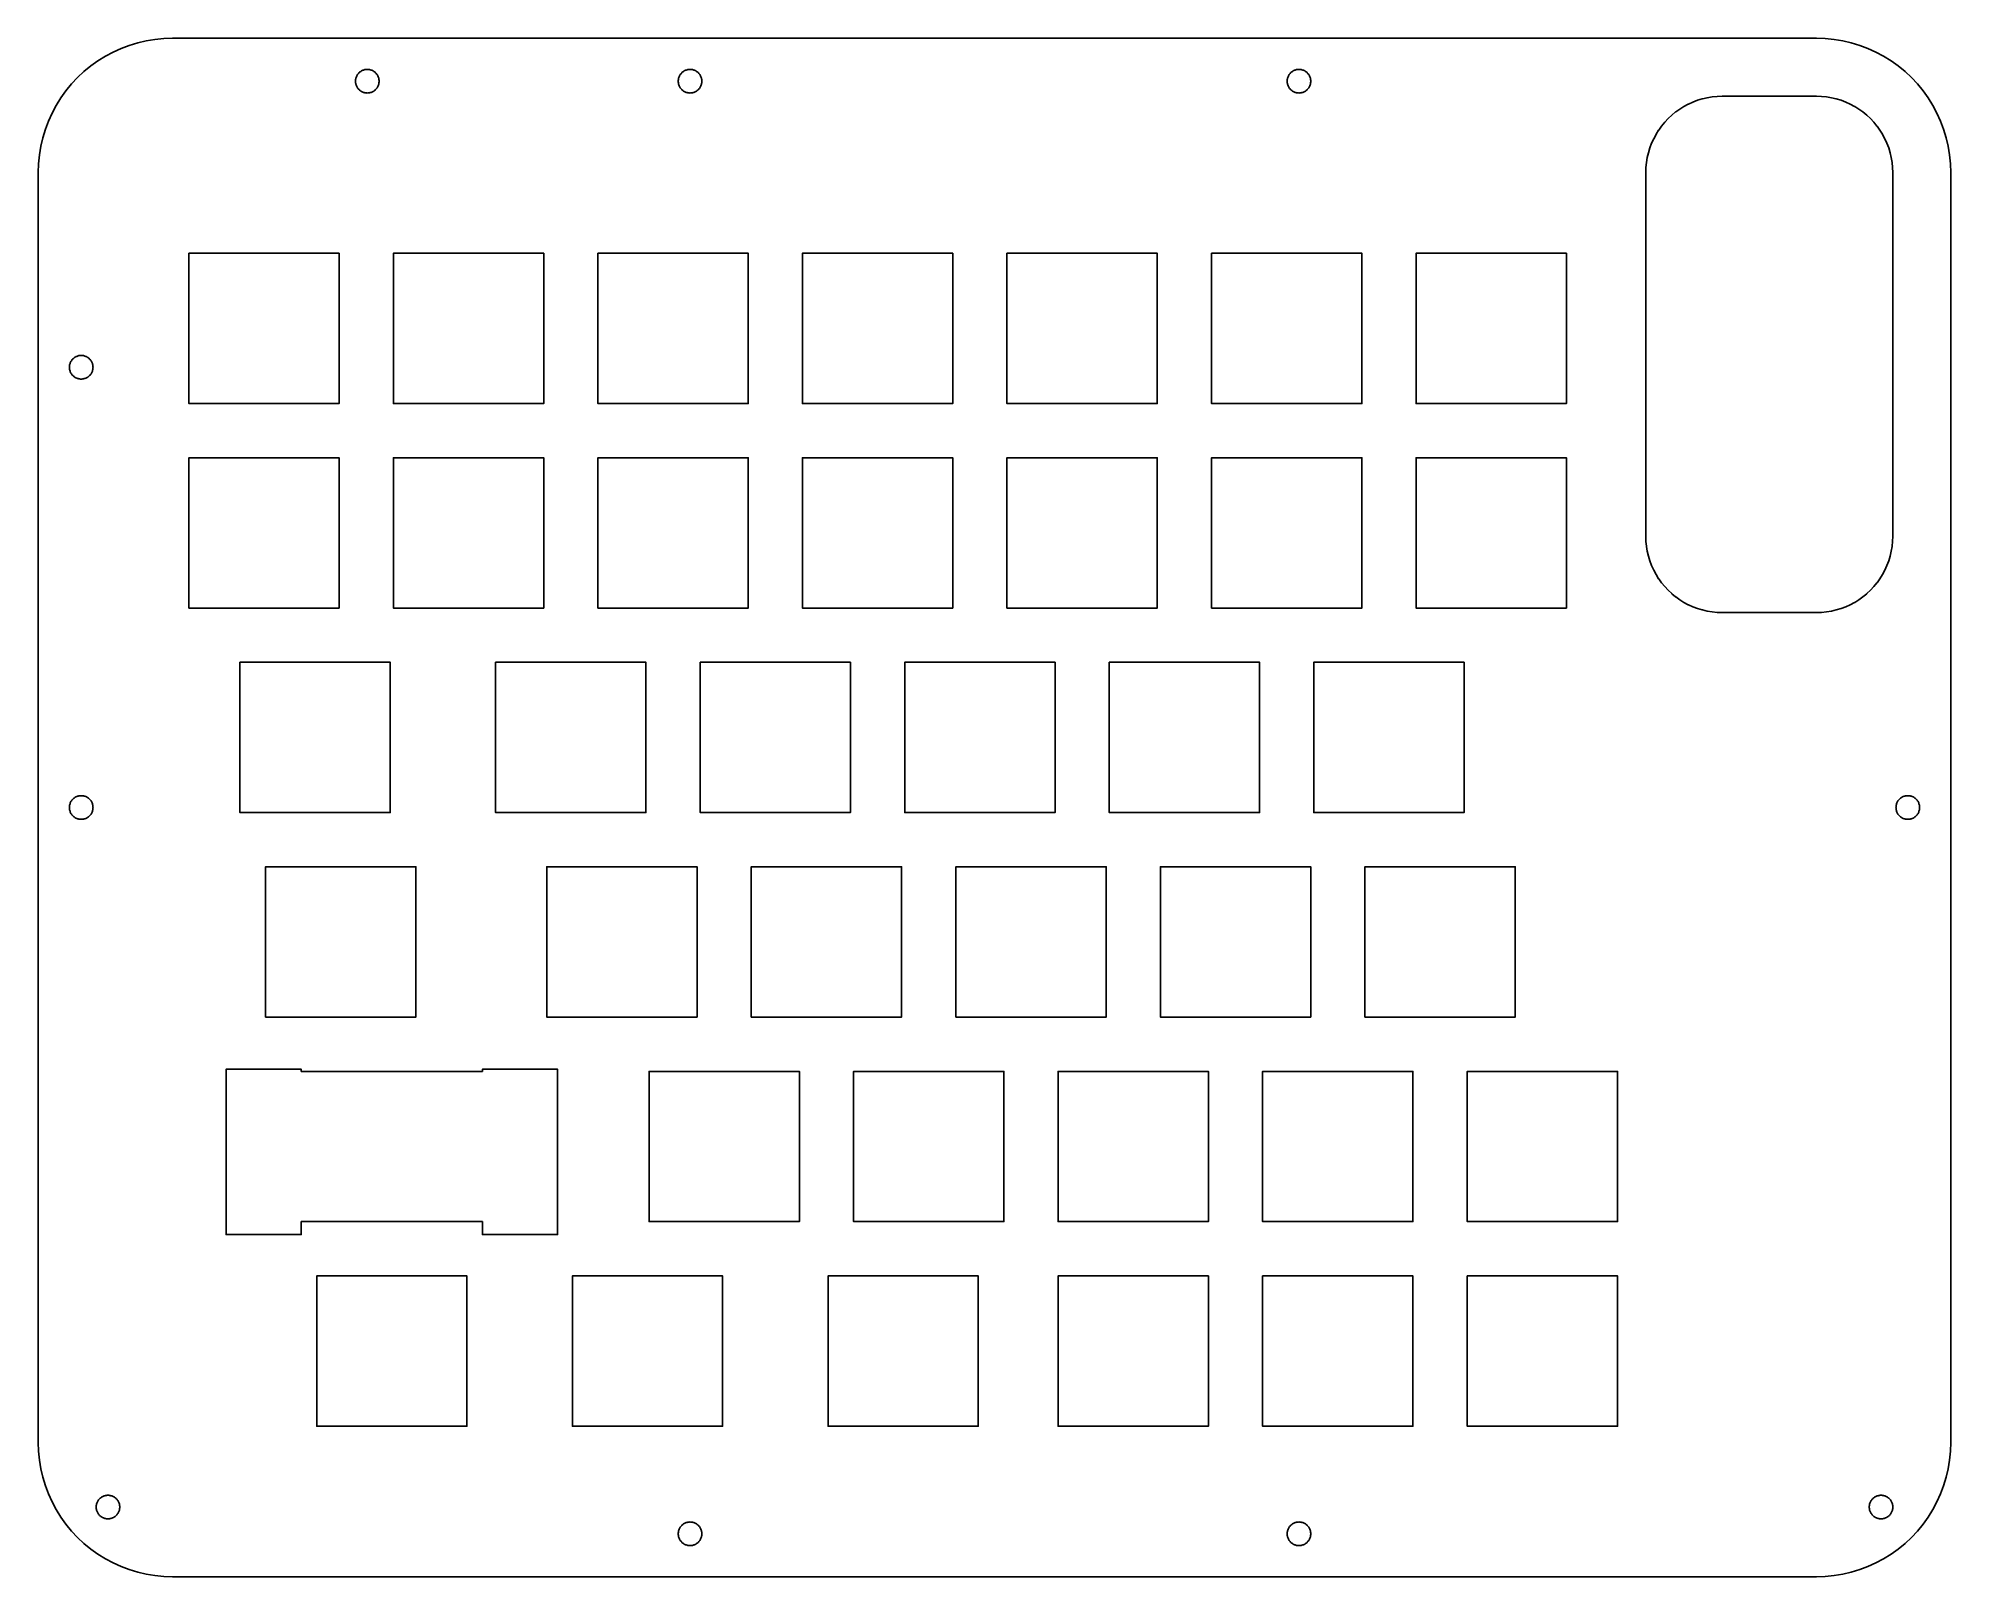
# Model space of a CAD drawing. Header units: millimetres. Extents: x -12 to 167, y -126 to 18.
import ezdxf

# ---------------------------------------------------------------- set-up
doc = ezdxf.new("R2010")
doc.units = ezdxf.units.MM

msp = doc.modelspace()

# ---------------------------------------------------------------- linework, layer by layer
at = {"layer": 'CUT'}
for points in [[(154.9425, -125.7732), (155.7566, -125.6931), (156.5636, -125.5598), (157.3602, -125.3741), (158.143, -125.1366), (158.9085, -124.8485), (159.6536, -124.5109), (160.375, -124.1253), (161.0696, -123.6934), (161.7345, -123.2169), (162.3668, -122.698), (162.9638, -122.1388), (163.523, -121.5418), (164.0419, -120.9095), (164.5184, -120.2446), (164.9503, -119.55), (165.3359, -118.8286), (165.6735, -118.0835), (165.9616, -117.318), (166.1991, -116.5352), (166.3848, -115.7386), (166.5181, -114.9316), (166.5982, -114.1175), (166.625, -113.3), (166.625, 5), (166.5982, 5.8175), (166.5181, 6.6316), (166.3848, 7.4386), (166.1991, 8.2352), (165.9616, 9.018), (165.6735, 9.7835), (165.3359, 10.5286), (164.9503, 11.25), (164.5184, 11.9446), (164.0419, 12.6095), (163.523, 13.2418), (162.9638, 13.8388), (162.3668, 14.398), (161.7345, 14.9169), (161.0696, 15.3934), (160.375, 15.8253), (159.6536, 16.2109), (158.9085, 16.5485), (158.143, 16.8366), (157.3602, 17.0741), (156.5636, 17.2598), (155.7566, 17.3931), (154.9425, 17.4732), (154.125, 17.5), (1, 17.5), (0.1825, 17.4732), (-0.6316, 17.3931), (-1.4386, 17.2598), (-2.2352, 17.0741), (-3.018, 16.8366), (-3.7835, 16.5485), (-4.5286, 16.2109), (-5.25, 15.8253), (-5.9446, 15.3934), (-6.6095, 14.9169), (-7.2418, 14.398), (-7.8388, 13.8388), (-8.398, 13.2418), (-8.9169, 12.6095), (-9.3934, 11.9446), (-9.8253, 11.25), (-10.2109, 10.5286), (-10.5485, 9.7835), (-10.8366, 9.018), (-11.0741, 8.2352), (-11.2598, 7.4386), (-11.3931, 6.6316), (-11.4732, 5.8175), (-11.5, 5), (-11.5, -113.3), (-11.4732, -114.1175), (-11.3931, -114.9316), (-11.2598, -115.7386), (-11.0741, -116.5352), (-10.8366, -117.318), (-10.5485, -118.0835), (-10.2109, -118.8286), (-9.8253, -119.55), (-9.3934, -120.2446), (-8.9169, -120.9095), (-8.398, -121.5418), (-7.8388, -122.1388), (-7.2418, -122.698), (-6.6095, -123.2169), (-5.9446, -123.6934), (-5.25, -124.1253), (-4.5286, -124.5109), (-3.7835, -124.8485), (-3.018, -125.1366), (-2.2352, -125.3741), (-1.4386, -125.5598), (-0.6316, -125.6931), (0.1825, -125.7732), (1, -125.8), (154.125, -125.8)], [(19.0719, 12.4024), (19.0002, 12.4094), (18.9292, 12.4211), (18.8591, 12.4375), (18.7902, 12.4584), (18.7229, 12.4837), (18.6573, 12.5134), (18.5938, 12.5474), (18.5327, 12.5854), (18.4742, 12.6273), (18.4185, 12.673), (18.366, 12.7222), (18.3168, 12.7747), (18.2711, 12.8304), (18.2292, 12.8889), (18.1912, 12.95), (18.1572, 13.0135), (18.1275, 13.079), (18.1022, 13.1464), (18.0813, 13.2153), (18.0649, 13.2854), (18.0532, 13.3564), (18.0462, 13.4281), (18.0438, 13.5), (18.0462, 13.5719), (18.0532, 13.6436), (18.0649, 13.7146), (18.0813, 13.7847), (18.1022, 13.8536), (18.1275, 13.921), (18.1572, 13.9865), (18.1912, 14.05), (18.2292, 14.1111), (18.2711, 14.1696), (18.3168, 14.2253), (18.366, 14.2778), (18.4185, 14.327), (18.4742, 14.3727), (18.5327, 14.4146), (18.5938, 14.4526), (18.6573, 14.4866), (18.7229, 14.5163), (18.7902, 14.5416), (18.8591, 14.5625), (18.9292, 14.5789), (19.0002, 14.5906), (19.0719, 14.5976), (19.1438, 14.6), (19.2157, 14.5976), (19.2874, 14.5906), (19.3584, 14.5789), (19.4285, 14.5625), (19.4974, 14.5416), (19.5648, 14.5163), (19.6303, 14.4866), (19.6938, 14.4526), (19.7549, 14.4146), (19.8134, 14.3727), (19.8691, 14.327), (19.9216, 14.2778), (19.9708, 14.2253), (20.0165, 14.1696), (20.0584, 14.1111), (20.0964, 14.05), (20.1304, 13.9865), (20.1601, 13.921), (20.1854, 13.8536), (20.2063, 13.7847), (20.2227, 13.7146), (20.2344, 13.6436), (20.2414, 13.5719), (20.2438, 13.5), (20.2414, 13.4281), (20.2344, 13.3564), (20.2227, 13.2854), (20.2063, 13.2153), (20.1854, 13.1464), (20.1601, 13.079), (20.1304, 13.0135), (20.0964, 12.95), (20.0584, 12.8889), (20.0165, 12.8304), (19.9708, 12.7747), (19.9216, 12.7222), (19.8691, 12.673), (19.8134, 12.6273), (19.7549, 12.5854), (19.6938, 12.5474), (19.6303, 12.5134), (19.5648, 12.4837), (19.4974, 12.4584), (19.4285, 12.4375), (19.3584, 12.4211), (19.2874, 12.4094), (19.2157, 12.4024), (19.1438, 12.4)], [(49.1364, 12.4024), (49.0648, 12.4094), (48.9937, 12.4211), (48.9236, 12.4375), (48.8547, 12.4584), (48.7874, 12.4837), (48.7218, 12.5134), (48.6583, 12.5474), (48.5972, 12.5854), (48.5387, 12.6273), (48.4831, 12.673), (48.4305, 12.7222), (48.3813, 12.7747), (48.3356, 12.8304), (48.2937, 12.8889), (48.2557, 12.95), (48.2218, 13.0135), (48.1921, 13.079), (48.1667, 13.1464), (48.1458, 13.2153), (48.1295, 13.2854), (48.1177, 13.3564), (48.1107, 13.4281), (48.1083, 13.5), (48.1107, 13.5719), (48.1177, 13.6436), (48.1295, 13.7146), (48.1458, 13.7847), (48.1667, 13.8536), (48.1921, 13.921), (48.2218, 13.9865), (48.2557, 14.05), (48.2937, 14.1111), (48.3356, 14.1696), (48.3813, 14.2253), (48.4305, 14.2778), (48.4831, 14.327), (48.5387, 14.3727), (48.5972, 14.4146), (48.6583, 14.4526), (48.7218, 14.4866), (48.7874, 14.5163), (48.8547, 14.5416), (48.9236, 14.5625), (48.9937, 14.5789), (49.0648, 14.5906), (49.1364, 14.5976), (49.2083, 14.6), (49.2803, 14.5976), (49.3519, 14.5906), (49.4229, 14.5789), (49.493, 14.5625), (49.5619, 14.5416), (49.6293, 14.5163), (49.6949, 14.4866), (49.7583, 14.4526), (49.8195, 14.4146), (49.878, 14.3727), (49.9336, 14.327), (49.9862, 14.2778), (50.0354, 14.2253), (50.081, 14.1696), (50.1229, 14.1111), (50.161, 14.05), (50.1949, 13.9865), (50.2246, 13.921), (50.25, 13.8536), (50.2709, 13.7847), (50.2872, 13.7146), (50.2989, 13.6436), (50.306, 13.5719), (50.3083, 13.5), (50.306, 13.4281), (50.2989, 13.3564), (50.2872, 13.2854), (50.2709, 13.2153), (50.25, 13.1464), (50.2246, 13.079), (50.1949, 13.0135), (50.161, 12.95), (50.1229, 12.8889), (50.081, 12.8304), (50.0354, 12.7747), (49.9862, 12.7222), (49.9336, 12.673), (49.878, 12.6273), (49.8195, 12.5854), (49.7583, 12.5474), (49.6949, 12.5134), (49.6293, 12.4837), (49.5619, 12.4584), (49.493, 12.4375), (49.4229, 12.4211), (49.3519, 12.4094), (49.2803, 12.4024), (49.2083, 12.4)], [(105.8447, 12.4024), (105.7731, 12.4094), (105.7021, 12.4211), (105.632, 12.4375), (105.5631, 12.4584), (105.4957, 12.4837), (105.4301, 12.5134), (105.3667, 12.5474), (105.3055, 12.5854), (105.247, 12.6273), (105.1914, 12.673), (105.1388, 12.7222), (105.0896, 12.7747), (105.044, 12.8304), (105.0021, 12.8889), (104.964, 12.95), (104.9301, 13.0135), (104.9004, 13.079), (104.875, 13.1464), (104.8541, 13.2153), (104.8378, 13.2854), (104.8261, 13.3564), (104.819, 13.4281), (104.8167, 13.5), (104.819, 13.5719), (104.8261, 13.6436), (104.8378, 13.7146), (104.8541, 13.7847), (104.875, 13.8536), (104.9004, 13.921), (104.9301, 13.9865), (104.964, 14.05), (105.0021, 14.1111), (105.044, 14.1696), (105.0896, 14.2253), (105.1388, 14.2778), (105.1914, 14.327), (105.247, 14.3727), (105.3055, 14.4146), (105.3667, 14.4526), (105.4301, 14.4866), (105.4957, 14.5163), (105.5631, 14.5416), (105.632, 14.5625), (105.7021, 14.5789), (105.7731, 14.5906), (105.8447, 14.5976), (105.9167, 14.6), (105.9886, 14.5976), (106.0602, 14.5906), (106.1313, 14.5789), (106.2014, 14.5625), (106.2703, 14.5416), (106.3376, 14.5163), (106.4032, 14.4866), (106.4667, 14.4526), (106.5278, 14.4146), (106.5863, 14.3727), (106.6419, 14.327), (106.6945, 14.2778), (106.7437, 14.2253), (106.7894, 14.1696), (106.8313, 14.1111), (106.8693, 14.05), (106.9032, 13.9865), (106.9329, 13.921), (106.9583, 13.8536), (106.9792, 13.7847), (106.9955, 13.7146), (107.0073, 13.6436), (107.0143, 13.5719), (107.0167, 13.5), (107.0143, 13.4281), (107.0073, 13.3564), (106.9955, 13.2854), (106.9792, 13.2153), (106.9583, 13.1464), (106.9329, 13.079), (106.9032, 13.0135), (106.8693, 12.95), (106.8313, 12.8889), (106.7894, 12.8304), (106.7437, 12.7747), (106.6945, 12.7222), (106.6419, 12.673), (106.5863, 12.6273), (106.5278, 12.5854), (106.4667, 12.5474), (106.4032, 12.5134), (106.3376, 12.4837), (106.2703, 12.4584), (106.2014, 12.4375), (106.1313, 12.4211), (106.0602, 12.4094), (105.9886, 12.4024), (105.9167, 12.4)], [(145.3217, -35.9949), (144.8639, -35.98), (144.8574, -35.9795), (144.4015, -35.9346), (144.395, -35.9338), (143.9431, -35.8592), (143.9367, -35.8579), (143.4906, -35.7539), (143.4842, -35.7522), (143.0459, -35.6192), (143.0397, -35.6171), (142.611, -35.4557), (142.6049, -35.4532), (142.1877, -35.2642), (142.1818, -35.2613), (141.7779, -35.0454), (141.7779, -35.0454), (141.7722, -35.0421), (141.3832, -34.8002), (141.3778, -34.7966), (141.0054, -34.5298), (141.0002, -34.5258), (140.6461, -34.2352), (140.6412, -34.2309), (140.3069, -33.9177), (140.3023, -33.9131), (139.9891, -33.5788), (139.9848, -33.5739), (139.6942, -33.2198), (139.6902, -33.2146), (139.4234, -32.8422), (139.4198, -32.8368), (139.1779, -32.4478), (139.1779, -32.4478), (139.1746, -32.4421), (138.9587, -32.0382), (138.9558, -32.0323), (138.7668, -31.6151), (138.7643, -31.609), (138.6029, -31.1803), (138.6008, -31.1741), (138.4678, -30.7358), (138.4661, -30.7294), (138.3621, -30.2833), (138.3608, -30.2769), (138.2862, -29.825), (138.2854, -29.8185), (138.2405, -29.3626), (138.24, -29.3561), (138.2251, -28.8983), (138.225, -28.895), (138.225, 5), (138.2251, 5.0033), (138.24, 5.4611), (138.2405, 5.4676), (138.2854, 5.9235), (138.2854, 5.9235), (138.2862, 5.93), (138.3608, 6.3819), (138.3621, 6.3883), (138.4661, 6.8344), (138.4678, 6.8408), (138.6008, 7.2791), (138.6029, 7.2853), (138.7643, 7.714), (138.7643, 7.714), (138.7668, 7.7201), (138.9558, 8.1373), (138.9587, 8.1432), (139.1746, 8.5471), (139.1746, 8.5471), (139.1779, 8.5528), (139.4198, 8.9418), (139.4234, 8.9472), (139.6902, 9.3196), (139.6942, 9.3248), (139.9848, 9.6789), (139.9891, 9.6838), (140.3023, 10.0181), (140.3069, 10.0227), (140.6412, 10.3359), (140.6461, 10.3402), (141.0002, 10.6308), (141.0002, 10.6308), (141.0054, 10.6348), (141.3778, 10.9016), (141.3832, 10.9052), (141.7722, 11.1471), (141.7722, 11.1471), (141.7779, 11.1504), (142.1818, 11.3663), (142.1877, 11.3692), (142.6049, 11.5582), (142.611, 11.5607), (143.0397, 11.7221), (143.0459, 11.7242), (143.4842, 11.8572), (143.4906, 11.8589), (143.9367, 11.9629), (143.9431, 11.9642), (144.395, 12.0388), (144.4015, 12.0396), (144.8574, 12.0845), (144.8639, 12.085), (145.3217, 12.0999), (145.325, 12.1), (154.125, 12.1), (154.1283, 12.0999), (154.5861, 12.085), (154.5926, 12.0845), (155.0485, 12.0396), (155.0485, 12.0396), (155.055, 12.0388), (155.5069, 11.9642), (155.5133, 11.9629), (155.9594, 11.8589), (155.9594, 11.8589), (155.9658, 11.8572), (156.4041, 11.7242), (156.4103, 11.7221), (156.839, 11.5607), (156.839, 11.5607), (156.8451, 11.5582), (157.2623, 11.3692), (157.2682, 11.3663), (157.6721, 11.1504), (157.6778, 11.1471), (158.0668, 10.9052), (158.0722, 10.9016), (158.4446, 10.6348), (158.4498, 10.6308), (158.8039, 10.3402), (158.8088, 10.3359), (159.1431, 10.0227), (159.1477, 10.0181), (159.4609, 9.6838), (159.4652, 9.6789), (159.7558, 9.3248), (159.7598, 9.3196), (160.0266, 8.9472), (160.0302, 8.9418), (160.2721, 8.5528), (160.2721, 8.5528), (160.2754, 8.5471), (160.4913, 8.1432), (160.4942, 8.1373), (160.6832, 7.7201), (160.6857, 7.714), (160.8471, 7.2853), (160.8492, 7.2791), (160.9822, 6.8408), (160.9839, 6.8344), (161.0879, 6.3883), (161.0892, 6.3819), (161.1638, 5.93), (161.1646, 5.9235), (161.2095, 5.4676), (161.21, 5.4611), (161.2249, 5.0033), (161.225, 5), (161.225, -28.895), (161.2249, -28.8983), (161.21, -29.3561), (161.2095, -29.3626), (161.1646, -29.8185), (161.1638, -29.825), (161.0892, -30.2769), (161.0879, -30.2833), (160.9839, -30.7294), (160.9839, -30.7294), (160.9822, -30.7358), (160.8492, -31.1741), (160.8471, -31.1803), (160.6857, -31.609), (160.6832, -31.6151), (160.4942, -32.0323), (160.4913, -32.0382), (160.2754, -32.4421), (160.2721, -32.4478), (160.0302, -32.8368), (160.0266, -32.8422), (159.7598, -33.2146), (159.7558, -33.2198), (159.4652, -33.5739), (159.4609, -33.5788), (159.1477, -33.9131), (159.1431, -33.9177), (158.8088, -34.2309), (158.8039, -34.2352), (158.4498, -34.5258), (158.4446, -34.5298), (158.0722, -34.7966), (158.0668, -34.8002), (157.6778, -35.0421), (157.6778, -35.0421), (157.6721, -35.0454), (157.2682, -35.2613), (157.2623, -35.2642), (156.8451, -35.4532), (156.839, -35.4557), (156.4103, -35.6171), (156.4041, -35.6192), (155.9658, -35.7522), (155.9594, -35.7539), (155.5133, -35.8579), (155.5069, -35.8592), (155.055, -35.9338), (155.0485, -35.9346), (154.5926, -35.9795), (154.5861, -35.98), (154.1283, -35.9949), (154.125, -35.995), (145.325, -35.995)], [(2.825, -16.525), (2.525, -16.525), (2.525, -2.525), (2.825, -2.525), (16.525, -2.525), (16.525, -16.525), (16.225, -16.525)], [(21.875, -16.525), (21.575, -16.525), (21.575, -2.525), (21.875, -2.525), (35.575, -2.525), (35.575, -16.525), (35.275, -16.525)], [(40.925, -16.525), (40.625, -16.525), (40.625, -2.525), (40.925, -2.525), (54.625, -2.525), (54.625, -16.525), (54.325, -16.525)], [(59.975, -16.525), (59.675, -16.525), (59.675, -2.525), (59.975, -2.525), (73.675, -2.525), (73.675, -16.525), (73.375, -16.525)], [(79.025, -16.525), (78.725, -16.525), (78.725, -2.525), (79.025, -2.525), (92.725, -2.525), (92.725, -16.525), (92.425, -16.525)], [(98.075, -16.525), (97.775, -16.525), (97.775, -2.525), (98.075, -2.525), (111.775, -2.525), (111.775, -16.525), (111.475, -16.525)], [(117.125, -16.525), (116.825, -16.525), (116.825, -2.525), (117.125, -2.525), (130.825, -2.525), (130.825, -16.525), (130.525, -16.525)], [(-7.5719, -14.2414), (-7.6436, -14.2344), (-7.7146, -14.2227), (-7.7847, -14.2063), (-7.8536, -14.1854), (-7.921, -14.1601), (-7.9865, -14.1304), (-8.05, -14.0964), (-8.1111, -14.0584), (-8.1696, -14.0165), (-8.2253, -13.9708), (-8.2778, -13.9216), (-8.327, -13.8691), (-8.3727, -13.8134), (-8.4146, -13.7549), (-8.4526, -13.6938), (-8.4866, -13.6303), (-8.5163, -13.5648), (-8.5416, -13.4974), (-8.5625, -13.4285), (-8.5789, -13.3584), (-8.5906, -13.2874), (-8.5976, -13.2157), (-8.6, -13.1438), (-8.5976, -13.0719), (-8.5906, -13.0002), (-8.5789, -12.9292), (-8.5625, -12.8591), (-8.5416, -12.7902), (-8.5163, -12.7229), (-8.4866, -12.6573), (-8.4526, -12.5938), (-8.4146, -12.5327), (-8.3727, -12.4742), (-8.327, -12.4185), (-8.2778, -12.366), (-8.2253, -12.3168), (-8.1696, -12.2711), (-8.1111, -12.2292), (-8.05, -12.1912), (-7.9865, -12.1572), (-7.921, -12.1275), (-7.8536, -12.1022), (-7.7847, -12.0813), (-7.7146, -12.0649), (-7.6436, -12.0532), (-7.5719, -12.0462), (-7.5, -12.0438), (-7.4281, -12.0462), (-7.3564, -12.0532), (-7.2854, -12.0649), (-7.2153, -12.0813), (-7.1464, -12.1022), (-7.079, -12.1275), (-7.0135, -12.1572), (-6.95, -12.1912), (-6.8889, -12.2292), (-6.8304, -12.2711), (-6.7747, -12.3168), (-6.7222, -12.366), (-6.673, -12.4185), (-6.6273, -12.4742), (-6.5854, -12.5327), (-6.5474, -12.5938), (-6.5134, -12.6573), (-6.4837, -12.7229), (-6.4584, -12.7902), (-6.4375, -12.8591), (-6.4211, -12.9292), (-6.4094, -13.0002), (-6.4024, -13.0719), (-6.4, -13.1438), (-6.4024, -13.2157), (-6.4094, -13.2874), (-6.4211, -13.3584), (-6.4375, -13.4285), (-6.4584, -13.4974), (-6.4837, -13.5648), (-6.5134, -13.6303), (-6.5474, -13.6938), (-6.5854, -13.7549), (-6.6273, -13.8134), (-6.673, -13.8691), (-6.7222, -13.9216), (-6.7747, -13.9708), (-6.8304, -14.0165), (-6.8889, -14.0584), (-6.95, -14.0964), (-7.0135, -14.1304), (-7.079, -14.1601), (-7.1464, -14.1854), (-7.2153, -14.2063), (-7.2854, -14.2227), (-7.3564, -14.2344), (-7.4281, -14.2414), (-7.5, -14.2438)], [(2.825, -35.575), (2.525, -35.575), (2.525, -21.575), (2.825, -21.575), (16.525, -21.575), (16.525, -35.575), (16.225, -35.575)], [(21.875, -35.575), (21.575, -35.575), (21.575, -21.575), (21.875, -21.575), (35.575, -21.575), (35.575, -35.575), (35.275, -35.575)], [(40.925, -35.575), (40.625, -35.575), (40.625, -21.575), (40.925, -21.575), (54.625, -21.575), (54.625, -35.575), (54.325, -35.575)], [(59.975, -35.575), (59.675, -35.575), (59.675, -21.575), (59.975, -21.575), (73.675, -21.575), (73.675, -35.575), (73.375, -35.575)], [(79.025, -35.575), (78.725, -35.575), (78.725, -21.575), (79.025, -21.575), (92.725, -21.575), (92.725, -35.575), (92.425, -35.575)], [(98.075, -35.575), (97.775, -35.575), (97.775, -21.575), (98.075, -21.575), (111.775, -21.575), (111.775, -35.575), (111.475, -35.575)], [(117.125, -35.575), (116.825, -35.575), (116.825, -21.575), (117.125, -21.575), (130.825, -21.575), (130.825, -35.575), (130.525, -35.575)], [(7.588, -54.625), (7.288, -54.625), (7.288, -40.625), (7.588, -40.625), (21.288, -40.625), (21.288, -54.625), (20.988, -54.625)], [(31.4, -54.625), (31.1, -54.625), (31.1, -40.625), (31.4, -40.625), (45.1, -40.625), (45.1, -54.625), (44.8, -54.625)], [(50.45, -54.625), (50.15, -54.625), (50.15, -40.625), (50.45, -40.625), (64.15, -40.625), (64.15, -54.625), (63.85, -54.625)], [(69.5, -54.625), (69.2, -54.625), (69.2, -40.625), (69.5, -40.625), (83.2, -40.625), (83.2, -54.625), (82.9, -54.625)], [(88.55, -54.625), (88.25, -54.625), (88.25, -40.625), (88.55, -40.625), (102.25, -40.625), (102.25, -54.625), (101.95, -54.625)], [(107.6, -54.625), (107.3, -54.625), (107.3, -40.625), (107.6, -40.625), (121.3, -40.625), (121.3, -54.625), (121, -54.625)], [(-7.5719, -55.2476), (-7.6436, -55.2406), (-7.7146, -55.2289), (-7.7847, -55.2125), (-7.8536, -55.1916), (-7.921, -55.1663), (-7.9865, -55.1366), (-8.05, -55.1026), (-8.1111, -55.0646), (-8.1696, -55.0227), (-8.2253, -54.977), (-8.2778, -54.9278), (-8.327, -54.8753), (-8.3727, -54.8196), (-8.4146, -54.7611), (-8.4526, -54.7), (-8.4866, -54.6365), (-8.5163, -54.571), (-8.5416, -54.5036), (-8.5625, -54.4347), (-8.5789, -54.3646), (-8.5906, -54.2936), (-8.5976, -54.2219), (-8.6, -54.15), (-8.5976, -54.0781), (-8.5906, -54.0064), (-8.5789, -53.9354), (-8.5625, -53.8653), (-8.5416, -53.7964), (-8.5163, -53.729), (-8.4866, -53.6635), (-8.4526, -53.6), (-8.4146, -53.5389), (-8.3727, -53.4804), (-8.327, -53.4247), (-8.2778, -53.3722), (-8.2253, -53.323), (-8.1696, -53.2773), (-8.1111, -53.2354), (-8.05, -53.1974), (-7.9865, -53.1634), (-7.921, -53.1337), (-7.8536, -53.1084), (-7.7847, -53.0875), (-7.7146, -53.0711), (-7.6436, -53.0594), (-7.5719, -53.0524), (-7.5, -53.05), (-7.4281, -53.0524), (-7.3564, -53.0594), (-7.2854, -53.0711), (-7.2153, -53.0875), (-7.1464, -53.1084), (-7.079, -53.1337), (-7.0135, -53.1634), (-6.95, -53.1974), (-6.8889, -53.2354), (-6.8304, -53.2773), (-6.7747, -53.323), (-6.7222, -53.3722), (-6.673, -53.4247), (-6.6273, -53.4804), (-6.5854, -53.5389), (-6.5474, -53.6), (-6.5134, -53.6635), (-6.4837, -53.729), (-6.4584, -53.7964), (-6.4375, -53.8653), (-6.4211, -53.9354), (-6.4094, -54.0064), (-6.4024, -54.0781), (-6.4, -54.15), (-6.4024, -54.2219), (-6.4094, -54.2936), (-6.4211, -54.3646), (-6.4375, -54.4347), (-6.4584, -54.5036), (-6.4837, -54.571), (-6.5134, -54.6365), (-6.5474, -54.7), (-6.5854, -54.7611), (-6.6273, -54.8196), (-6.673, -54.8753), (-6.7222, -54.9278), (-6.7747, -54.977), (-6.8304, -55.0227), (-6.8889, -55.0646), (-6.95, -55.1026), (-7.0135, -55.1366), (-7.079, -55.1663), (-7.1464, -55.1916), (-7.2153, -55.2125), (-7.2854, -55.2289), (-7.3564, -55.2406), (-7.4281, -55.2476), (-7.5, -55.25)], [(162.5531, -55.2476), (162.4814, -55.2406), (162.4104, -55.2289), (162.3403, -55.2125), (162.2714, -55.1916), (162.204, -55.1663), (162.1385, -55.1366), (162.075, -55.1026), (162.0139, -55.0646), (161.9554, -55.0227), (161.8997, -54.977), (161.8472, -54.9278), (161.798, -54.8753), (161.7523, -54.8196), (161.7104, -54.7611), (161.6724, -54.7), (161.6384, -54.6365), (161.6087, -54.571), (161.5834, -54.5036), (161.5625, -54.4347), (161.5461, -54.3646), (161.5344, -54.2936), (161.5274, -54.2219), (161.525, -54.15), (161.5274, -54.0781), (161.5344, -54.0064), (161.5461, -53.9354), (161.5625, -53.8653), (161.5834, -53.7964), (161.6087, -53.729), (161.6384, -53.6635), (161.6724, -53.6), (161.7104, -53.5389), (161.7523, -53.4804), (161.798, -53.4247), (161.8472, -53.3722), (161.8997, -53.323), (161.9554, -53.2773), (162.0139, -53.2354), (162.075, -53.1974), (162.1385, -53.1634), (162.204, -53.1337), (162.2714, -53.1084), (162.3403, -53.0875), (162.4104, -53.0711), (162.4814, -53.0594), (162.5531, -53.0524), (162.625, -53.05), (162.6969, -53.0524), (162.7686, -53.0594), (162.8396, -53.0711), (162.9097, -53.0875), (162.9786, -53.1084), (163.046, -53.1337), (163.1115, -53.1634), (163.175, -53.1974), (163.2361, -53.2354), (163.2946, -53.2773), (163.3503, -53.323), (163.4028, -53.3722), (163.452, -53.4247), (163.4977, -53.4804), (163.5396, -53.5389), (163.5776, -53.6), (163.6116, -53.6635), (163.6413, -53.729), (163.6666, -53.7964), (163.6875, -53.8653), (163.7039, -53.9354), (163.7156, -54.0064), (163.7226, -54.0781), (163.725, -54.15), (163.7226, -54.2219), (163.7156, -54.2936), (163.7039, -54.3646), (163.6875, -54.4347), (163.6666, -54.5036), (163.6413, -54.571), (163.6116, -54.6365), (163.5776, -54.7), (163.5396, -54.7611), (163.4977, -54.8196), (163.452, -54.8753), (163.4028, -54.9278), (163.3503, -54.977), (163.2946, -55.0227), (163.2361, -55.0646), (163.175, -55.1026), (163.1115, -55.1366), (163.046, -55.1663), (162.9786, -55.1916), (162.9097, -55.2125), (162.8396, -55.2289), (162.7686, -55.2406), (162.6969, -55.2476), (162.625, -55.25)], [(9.969, -73.675), (9.669, -73.675), (9.669, -59.675), (9.969, -59.675), (23.669, -59.675), (23.669, -73.675), (23.369, -73.675)], [(36.163, -73.675), (35.863, -73.675), (35.863, -59.675), (36.163, -59.675), (49.863, -59.675), (49.863, -73.675), (49.563, -73.675)], [(55.213, -73.675), (54.913, -73.675), (54.913, -59.675), (55.213, -59.675), (68.913, -59.675), (68.913, -73.675), (68.613, -73.675)], [(74.263, -73.675), (73.963, -73.675), (73.963, -59.675), (74.263, -59.675), (87.963, -59.675), (87.963, -73.675), (87.663, -73.675)], [(93.313, -73.675), (93.013, -73.675), (93.013, -59.675), (93.313, -59.675), (107.013, -59.675), (107.013, -73.675), (106.713, -73.675)], [(112.362, -73.675), (112.062, -73.675), (112.062, -59.675), (112.362, -59.675), (126.062, -59.675), (126.062, -73.675), (125.762, -73.675)], [(6.293, -93.925), (5.993, -93.925), (5.993, -78.525), (6.293, -78.525), (12.993, -78.525), (12.993, -78.725), (29.869, -78.725), (29.869, -78.525), (30.169, -78.525), (36.869, -78.525), (36.869, -93.925), (36.569, -93.925), (30.169, -93.925), (29.869, -93.925), (29.869, -92.725), (12.993, -92.725), (12.993, -93.625), (12.993, -93.925), (12.693, -93.925)], [(45.688, -92.725), (45.388, -92.725), (45.388, -78.725), (45.688, -78.725), (59.388, -78.725), (59.388, -92.725), (59.088, -92.725)], [(64.738, -92.725), (64.438, -92.725), (64.438, -78.725), (64.738, -78.725), (78.438, -78.725), (78.438, -92.725), (78.138, -92.725)], [(83.787, -92.725), (83.487, -92.725), (83.487, -78.725), (83.787, -78.725), (97.487, -78.725), (97.487, -92.725), (97.187, -92.725)], [(102.838, -92.725), (102.538, -92.725), (102.538, -78.725), (102.838, -78.725), (116.538, -78.725), (116.538, -92.725), (116.238, -92.725)], [(121.888, -92.725), (121.588, -92.725), (121.588, -78.725), (121.888, -78.725), (135.588, -78.725), (135.588, -92.725), (135.288, -92.725)], [(14.731, -111.775), (14.431, -111.775), (14.431, -97.775), (14.731, -97.775), (28.431, -97.775), (28.431, -111.775), (28.131, -111.775)], [(38.544, -111.775), (38.244, -111.775), (38.244, -97.775), (38.544, -97.775), (52.244, -97.775), (52.244, -111.775), (51.944, -111.775)], [(62.356, -111.775), (62.056, -111.775), (62.056, -97.775), (62.356, -97.775), (76.056, -97.775), (76.056, -111.775), (75.756, -111.775)], [(83.787, -111.775), (83.487, -111.775), (83.487, -97.775), (83.787, -97.775), (97.487, -97.775), (97.487, -111.775), (97.187, -111.775)], [(102.838, -111.775), (102.538, -111.775), (102.538, -97.775), (102.838, -97.775), (116.538, -97.775), (116.538, -111.775), (116.238, -111.775)], [(121.888, -111.775), (121.588, -111.775), (121.588, -97.775), (121.888, -97.775), (135.588, -97.775), (135.588, -111.775), (135.288, -111.775)], [(-5.0824, -120.4081), (-5.154, -120.401), (-5.225, -120.3893), (-5.2951, -120.3729), (-5.364, -120.352), (-5.4314, -120.3267), (-5.4969, -120.297), (-5.5604, -120.263), (-5.6215, -120.225), (-5.68, -120.1831), (-5.7357, -120.1374), (-5.7882, -120.0882), (-5.8374, -120.0357), (-5.8831, -119.98), (-5.925, -119.9215), (-5.963, -119.8604), (-5.997, -119.7969), (-6.0267, -119.7314), (-6.052, -119.664), (-6.0729, -119.5951), (-6.0893, -119.525), (-6.101, -119.454), (-6.1081, -119.3824), (-6.1104, -119.3104), (-6.1081, -119.2385), (-6.101, -119.1668), (-6.0893, -119.0958), (-6.0729, -119.0257), (-6.052, -118.9568), (-6.0267, -118.8895), (-5.997, -118.8239), (-5.963, -118.7604), (-5.925, -118.6993), (-5.8831, -118.6408), (-5.8374, -118.5851), (-5.7882, -118.5326), (-5.7357, -118.4834), (-5.68, -118.4377), (-5.6215, -118.3958), (-5.5604, -118.3578), (-5.4969, -118.3238), (-5.4314, -118.2941), (-5.364, -118.2688), (-5.2951, -118.2479), (-5.225, -118.2315), (-5.154, -118.2198), (-5.0824, -118.2128), (-5.0104, -118.2104), (-4.9385, -118.2128), (-4.8668, -118.2198), (-4.7958, -118.2315), (-4.7257, -118.2479), (-4.6568, -118.2688), (-4.5895, -118.2941), (-4.5239, -118.3238), (-4.4604, -118.3578), (-4.3993, -118.3958), (-4.3408, -118.4377), (-4.2851, -118.4834), (-4.2326, -118.5326), (-4.1834, -118.5851), (-4.1377, -118.6408), (-4.0958, -118.6993), (-4.0578, -118.7604), (-4.0238, -118.8239), (-3.9941, -118.8895), (-3.9688, -118.9568), (-3.9479, -119.0257), (-3.9315, -119.0958), (-3.9198, -119.1668), (-3.9128, -119.2385), (-3.9104, -119.3104), (-3.9128, -119.3824), (-3.9198, -119.454), (-3.9315, -119.525), (-3.9479, -119.5951), (-3.9688, -119.664), (-3.9941, -119.7314), (-4.0238, -119.7969), (-4.0578, -119.8604), (-4.0958, -119.9215), (-4.1377, -119.98), (-4.1834, -120.0357), (-4.2326, -120.0882), (-4.2851, -120.1374), (-4.3408, -120.1831), (-4.3993, -120.225), (-4.4604, -120.263), (-4.5239, -120.297), (-4.5895, -120.3267), (-4.6568, -120.352), (-4.7257, -120.3729), (-4.7958, -120.3893), (-4.8668, -120.401), (-4.9385, -120.4081), (-5.0104, -120.4104)], [(160.0635, -120.4081), (159.9918, -120.401), (159.9208, -120.3893), (159.8507, -120.3729), (159.7818, -120.352), (159.7145, -120.3267), (159.6489, -120.297), (159.5854, -120.263), (159.5243, -120.225), (159.4658, -120.1831), (159.4101, -120.1374), (159.3576, -120.0882), (159.3084, -120.0357), (159.2627, -119.98), (159.2208, -119.9215), (159.1828, -119.8604), (159.1488, -119.7969), (159.1191, -119.7314), (159.0938, -119.664), (159.0729, -119.5951), (159.0565, -119.525), (159.0448, -119.454), (159.0378, -119.3824), (159.0354, -119.3104), (159.0378, -119.2385), (159.0448, -119.1668), (159.0565, -119.0958), (159.0729, -119.0257), (159.0938, -118.9568), (159.1191, -118.8895), (159.1488, -118.8239), (159.1828, -118.7604), (159.2208, -118.6993), (159.2627, -118.6408), (159.3084, -118.5851), (159.3576, -118.5326), (159.4101, -118.4834), (159.4658, -118.4377), (159.5243, -118.3958), (159.5854, -118.3578), (159.6489, -118.3238), (159.7145, -118.2941), (159.7818, -118.2688), (159.8507, -118.2479), (159.9208, -118.2315), (159.9918, -118.2198), (160.0635, -118.2128), (160.1354, -118.2104), (160.2074, -118.2128), (160.279, -118.2198), (160.35, -118.2315), (160.4201, -118.2479), (160.489, -118.2688), (160.5564, -118.2941), (160.6219, -118.3238), (160.6854, -118.3578), (160.7465, -118.3958), (160.805, -118.4377), (160.8607, -118.4834), (160.9132, -118.5326), (160.9624, -118.5851), (161.0081, -118.6408), (161.05, -118.6993), (161.088, -118.7604), (161.122, -118.8239), (161.1517, -118.8895), (161.177, -118.9568), (161.1979, -119.0257), (161.2143, -119.0958), (161.226, -119.1668), (161.2331, -119.2385), (161.2354, -119.3104), (161.2331, -119.3824), (161.226, -119.454), (161.2143, -119.525), (161.1979, -119.5951), (161.177, -119.664), (161.1517, -119.7314), (161.122, -119.7969), (161.088, -119.8604), (161.05, -119.9215), (161.0081, -119.98), (160.9624, -120.0357), (160.9132, -120.0882), (160.8607, -120.1374), (160.805, -120.1831), (160.7465, -120.225), (160.6854, -120.263), (160.6219, -120.297), (160.5564, -120.3267), (160.489, -120.352), (160.4201, -120.3729), (160.35, -120.3893), (160.279, -120.401), (160.2074, -120.4081), (160.1354, -120.4104)], [(49.1364, -122.8976), (49.0648, -122.8906), (48.9937, -122.8789), (48.9236, -122.8625), (48.8547, -122.8416), (48.7874, -122.8163), (48.7218, -122.7866), (48.6583, -122.7526), (48.5972, -122.7146), (48.5387, -122.6727), (48.4831, -122.627), (48.4305, -122.5778), (48.3813, -122.5253), (48.3356, -122.4696), (48.2937, -122.4111), (48.2557, -122.35), (48.2218, -122.2865), (48.1921, -122.221), (48.1667, -122.1536), (48.1458, -122.0847), (48.1295, -122.0146), (48.1177, -121.9436), (48.1107, -121.8719), (48.1083, -121.8), (48.1107, -121.7281), (48.1177, -121.6564), (48.1295, -121.5854), (48.1458, -121.5153), (48.1667, -121.4464), (48.1921, -121.379), (48.2218, -121.3135), (48.2557, -121.25), (48.2937, -121.1889), (48.3356, -121.1304), (48.3813, -121.0747), (48.4305, -121.0222), (48.4831, -120.973), (48.5387, -120.9273), (48.5972, -120.8854), (48.6583, -120.8474), (48.7218, -120.8134), (48.7874, -120.7837), (48.8547, -120.7584), (48.9236, -120.7375), (48.9937, -120.7211), (49.0648, -120.7094), (49.1364, -120.7024), (49.2083, -120.7), (49.2803, -120.7024), (49.3519, -120.7094), (49.4229, -120.7211), (49.493, -120.7375), (49.5619, -120.7584), (49.6293, -120.7837), (49.6949, -120.8134), (49.7583, -120.8474), (49.8195, -120.8854), (49.878, -120.9273), (49.9336, -120.973), (49.9862, -121.0222), (50.0354, -121.0747), (50.081, -121.1304), (50.1229, -121.1889), (50.161, -121.25), (50.1949, -121.3135), (50.2246, -121.379), (50.25, -121.4464), (50.2709, -121.5153), (50.2872, -121.5854), (50.2989, -121.6564), (50.306, -121.7281), (50.3083, -121.8), (50.306, -121.8719), (50.2989, -121.9436), (50.2872, -122.0146), (50.2709, -122.0847), (50.25, -122.1536), (50.2246, -122.221), (50.1949, -122.2865), (50.161, -122.35), (50.1229, -122.4111), (50.081, -122.4696), (50.0354, -122.5253), (49.9862, -122.5778), (49.9336, -122.627), (49.878, -122.6727), (49.8195, -122.7146), (49.7583, -122.7526), (49.6949, -122.7866), (49.6293, -122.8163), (49.5619, -122.8416), (49.493, -122.8625), (49.4229, -122.8789), (49.3519, -122.8906), (49.2803, -122.8976), (49.2083, -122.9)], [(105.8447, -122.8976), (105.7731, -122.8906), (105.7021, -122.8789), (105.632, -122.8625), (105.5631, -122.8416), (105.4957, -122.8163), (105.4301, -122.7866), (105.3667, -122.7526), (105.3055, -122.7146), (105.247, -122.6727), (105.1914, -122.627), (105.1388, -122.5778), (105.0896, -122.5253), (105.044, -122.4696), (105.0021, -122.4111), (104.964, -122.35), (104.9301, -122.2865), (104.9004, -122.221), (104.875, -122.1536), (104.8541, -122.0847), (104.8378, -122.0146), (104.8261, -121.9436), (104.819, -121.8719), (104.8167, -121.8), (104.819, -121.7281), (104.8261, -121.6564), (104.8378, -121.5854), (104.8541, -121.5153), (104.875, -121.4464), (104.9004, -121.379), (104.9301, -121.3135), (104.964, -121.25), (105.0021, -121.1889), (105.044, -121.1304), (105.0896, -121.0747), (105.1388, -121.0222), (105.1914, -120.973), (105.247, -120.9273), (105.3055, -120.8854), (105.3667, -120.8474), (105.4301, -120.8134), (105.4957, -120.7837), (105.5631, -120.7584), (105.632, -120.7375), (105.7021, -120.7211), (105.7731, -120.7094), (105.8447, -120.7024), (105.9167, -120.7), (105.9886, -120.7024), (106.0602, -120.7094), (106.1313, -120.7211), (106.2014, -120.7375), (106.2703, -120.7584), (106.3376, -120.7837), (106.4032, -120.8134), (106.4667, -120.8474), (106.5278, -120.8854), (106.5863, -120.9273), (106.6419, -120.973), (106.6945, -121.0222), (106.7437, -121.0747), (106.7894, -121.1304), (106.8313, -121.1889), (106.8693, -121.25), (106.9032, -121.3135), (106.9329, -121.379), (106.9583, -121.4464), (106.9792, -121.5153), (106.9955, -121.5854), (107.0073, -121.6564), (107.0143, -121.7281), (107.0167, -121.8), (107.0143, -121.8719), (107.0073, -121.9436), (106.9955, -122.0146), (106.9792, -122.0847), (106.9583, -122.1536), (106.9329, -122.221), (106.9032, -122.2865), (106.8693, -122.35), (106.8313, -122.4111), (106.7894, -122.4696), (106.7437, -122.5253), (106.6945, -122.5778), (106.6419, -122.627), (106.5863, -122.6727), (106.5278, -122.7146), (106.4667, -122.7526), (106.4032, -122.7866), (106.3376, -122.8163), (106.2703, -122.8416), (106.2014, -122.8625), (106.1313, -122.8789), (106.0602, -122.8906), (105.9886, -122.8976), (105.9167, -122.9)]]:
    msp.add_lwpolyline(points, close=True, dxfattribs=at)

doc.saveas('drawing.dxf')
